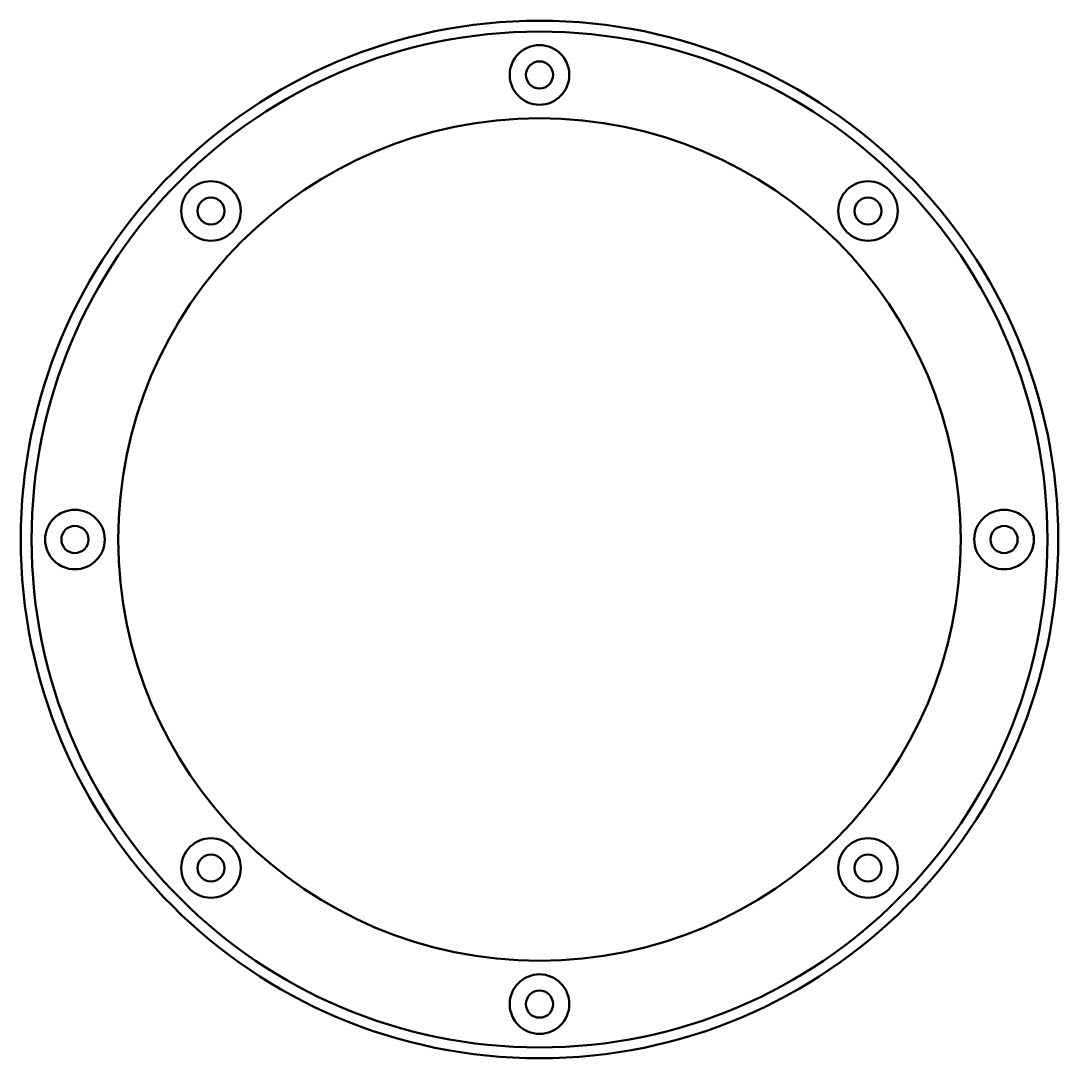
# Model space of a CAD drawing. Header units: millimetres. Extents: x 60 to 539, y 198 to 677.
import ezdxf

# ---------------------------------------------------------------- set-up
doc = ezdxf.new("R2010")
doc.units = ezdxf.units.MM
doc.header["$LTSCALE"] = 3.5
doc.layers.add('Visible (ISO)', color=7, linetype='Continuous', lineweight=50)

msp = doc.modelspace()

# ---------------------------------------------------------------- linework, layer by layer
at = {"layer": 'Visible (ISO)'}
for centre, radius in [((299.71, 437.01), 239.5), ((299.71, 437.01), 234.5), ((299.71, 651.51), 13.75), ((299.71, 651.51), 6.25), ((299.71, 437.01), 194.5), ((148.04, 588.69), 13.75), ((451.38, 588.69), 13.75), ((148.04, 588.69), 6.25), ((451.38, 588.69), 6.25), ((85.21, 437.01), 13.75), ((514.21, 437.01), 13.75), ((85.21, 437.01), 6.25), ((514.21, 437.01), 6.25), ((148.04, 285.34), 13.75), ((451.38, 285.34), 13.75), ((148.04, 285.34), 6.25), ((451.38, 285.34), 6.25), ((299.71, 222.51), 13.75), ((299.71, 222.51), 6.25)]:
    msp.add_circle(centre, radius, dxfattribs=at)

doc.saveas('drawing.dxf')
